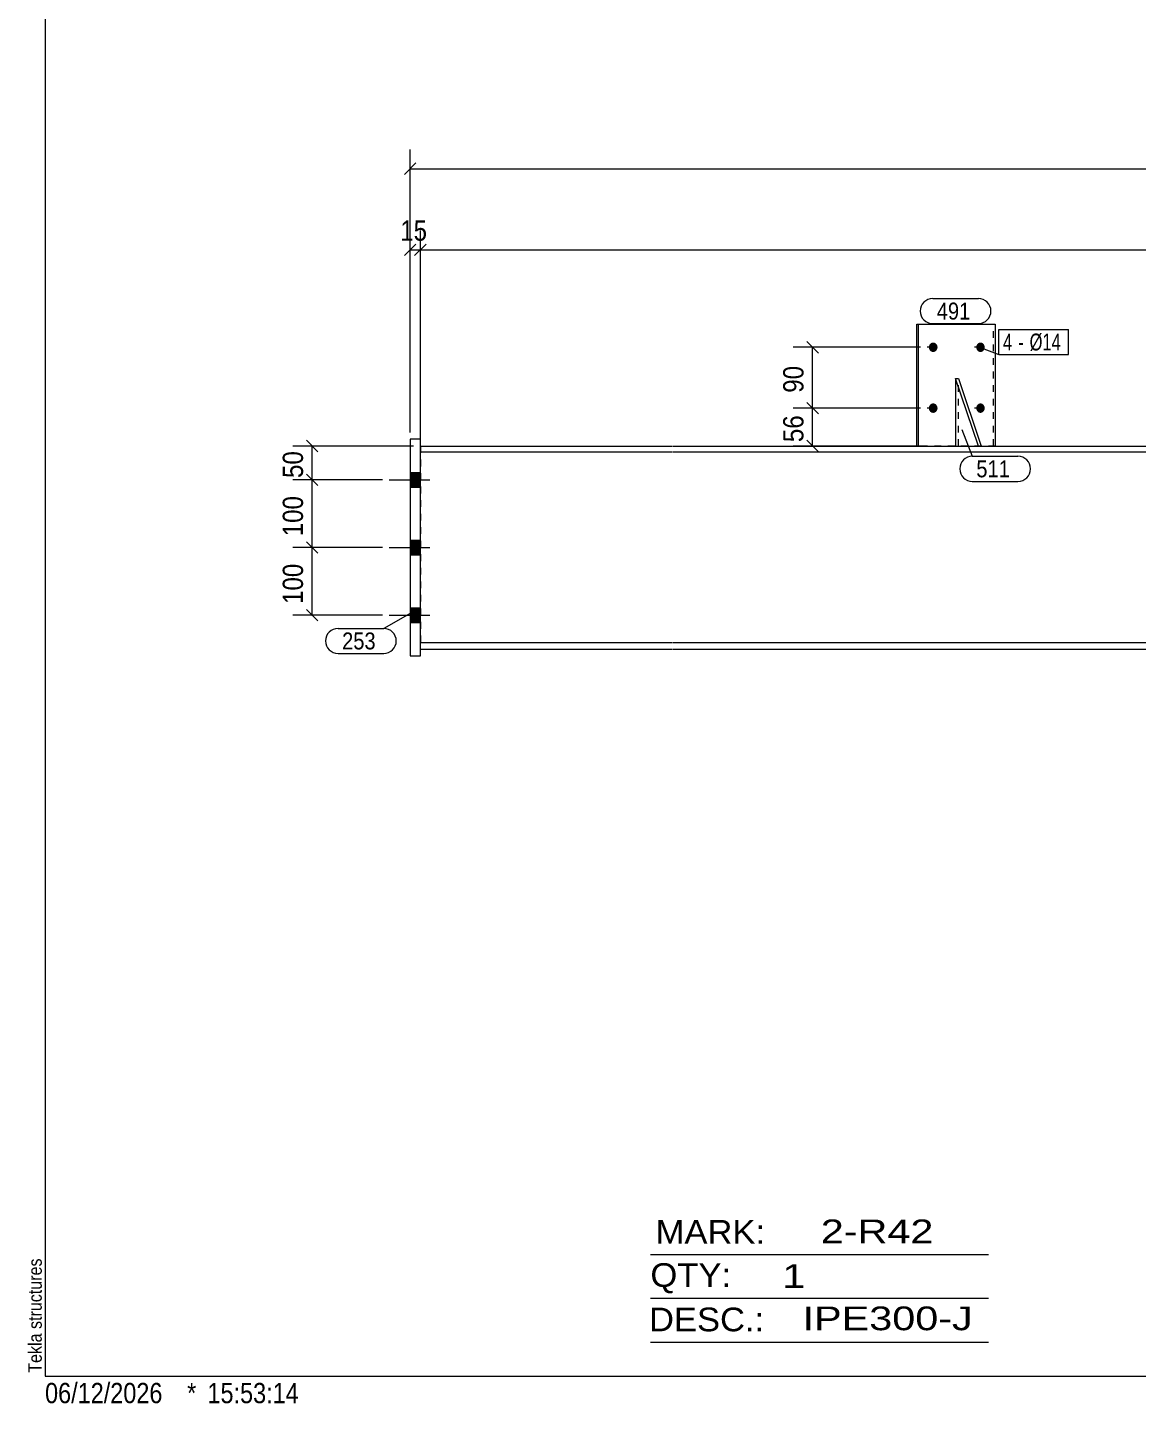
# Model space of a CAD drawing. Header units: millimetres. Extents: x 2 to 579, y 1 to 405.
# Drawn here: x 2.4 to 166.5, y 1 to 204.3 of the extents above; entities that cross this region are included whole.
import ezdxf

# ---------------------------------------------------------------- set-up
doc = ezdxf.new("R2010")
doc.units = ezdxf.units.MM
doc.linetypes.add('XKITLINE00', pattern=[0])
doc.linetypes.add('XKITLINE01', pattern=[4, 1, -1, 1, -1])
for name, color, linetype, lineweight in [('Bolt', 3, 'Continuous', 0), ('BoltMark', 7, 'Continuous', 0), ('Dimensions', 7, 'Continuous', 0), ('DrawingSheet', 5, 'Continuous', 0), ('OtherObjectType', 7, 'Continuous', 0), ('Part', 2, 'Continuous', 0), ('PartMark', 7, 'Continuous', 0)]:
    doc.layers.add(name, color=color, linetype=linetype, lineweight=lineweight)
doc.styles.add('ARIAL', font='ARIAL.TTF')
doc.styles.add('ARIAL_NARROW', font='ARIALN.TTF')

# ---------------------------------------------------------------- blocks, each defined once
blk = doc.blocks.new('*A1')
at = {"layer": 'Bolt'}
for points in [[(60.48, 136.38), (58.98, 136.38), (58.98, 138.58), (60.48, 138.58)], [(60.48, 136.38), (58.98, 136.38), (58.98, 138.58), (60.48, 138.58)], [(60.48, 126.38), (58.98, 126.38), (58.98, 128.58), (60.48, 128.58)], [(60.48, 126.38), (58.98, 126.38), (58.98, 128.58), (60.48, 128.58)], [(60.48, 116.38), (58.98, 116.38), (58.98, 118.58), (60.48, 118.58)], [(60.48, 116.38), (58.98, 116.38), (58.98, 118.58), (60.48, 118.58)]]:
    blk.add_hatch(color=3, dxfattribs=at).paths.add_polyline_path(points, flags=17)
at = {"layer": 'Bolt', "color": 3, "linetype": 'XKITLINE00', "lineweight": 0}
for p, q in [((58.98, 138.58), (60.48, 138.58)), ((58.98, 138.58), (60.48, 138.58)), ((55.88, 137.48), (61.88, 137.48)), ((55.88, 137.48), (61.88, 137.48)), ((58.98, 136.38), (60.48, 136.38)), ((58.98, 136.38), (60.48, 136.38)), ((58.98, 128.58), (60.48, 128.58)), ((58.98, 128.58), (60.48, 128.58)), ((55.88, 127.48), (61.88, 127.48)), ((55.88, 127.48), (61.88, 127.48)), ((58.98, 126.38), (60.48, 126.38)), ((58.98, 126.38), (60.48, 126.38)), ((58.98, 118.58), (60.48, 118.58)), ((58.98, 118.58), (60.48, 118.58)), ((55.88, 117.48), (61.88, 117.48)), ((55.88, 117.48), (61.88, 117.48)), ((58.98, 116.38), (60.48, 116.38)), ((58.98, 116.38), (60.48, 116.38))]:
    blk.add_line(p, q, dxfattribs=at)
blk = doc.blocks.new('*A3')
at = {"layer": 'Bolt'}
for points in [[(135.67, 157.11), (135.67, 157.15), (135.68, 157.18), (135.68, 157.22), (135.69, 157.25), (135.7, 157.28), (135.71, 157.32), (135.72, 157.35), (135.73, 157.38), (135.75, 157.41), (135.76, 157.44), (135.78, 157.47), (135.8, 157.5), (135.82, 157.52), (135.84, 157.55), (135.86, 157.58), (135.88, 157.6), (135.91, 157.62), (135.93, 157.64), (135.96, 157.66), (135.98, 157.68), (136.01, 157.7), (136.04, 157.71), (136.07, 157.73), (136.1, 157.74), (136.13, 157.75), (136.16, 157.76), (136.19, 157.77), (136.22, 157.77), (136.25, 157.78), (136.28, 157.78), (136.31, 157.78), (136.34, 157.78), (136.37, 157.78), (136.4, 157.77), (136.44, 157.77), (136.47, 157.76), (136.5, 157.75), (136.53, 157.74), (136.56, 157.73), (136.58, 157.71), (136.61, 157.7), (136.64, 157.68), (136.67, 157.66), (136.69, 157.64), (136.72, 157.62), (136.74, 157.6), (136.76, 157.58), (136.78, 157.55), (136.8, 157.52), (136.82, 157.5), (136.84, 157.47), (136.86, 157.44), (136.87, 157.41), (136.89, 157.38), (136.9, 157.35), (136.91, 157.32), (136.92, 157.28), (136.93, 157.25), (136.94, 157.22), (136.94, 157.18), (136.95, 157.15), (136.95, 157.11), (136.95, 157.08), (136.95, 157.05), (136.95, 157.01), (136.94, 156.98), (136.94, 156.94), (136.93, 156.91), (136.92, 156.88), (136.91, 156.84), (136.9, 156.81), (136.89, 156.78), (136.87, 156.75), (136.86, 156.72), (136.84, 156.69), (136.82, 156.66), (136.8, 156.64), (136.78, 156.61), (136.76, 156.59), (136.74, 156.56), (136.72, 156.54), (136.69, 156.52), (136.67, 156.5), (136.64, 156.48), (136.61, 156.46), (136.58, 156.45), (136.56, 156.43), (136.53, 156.42), (136.5, 156.41), (136.47, 156.4), (136.44, 156.39), (136.4, 156.39), (136.37, 156.38), (136.34, 156.38), (136.31, 156.38), (136.28, 156.38), (136.25, 156.38), (136.22, 156.39), (136.19, 156.39), (136.16, 156.4), (136.13, 156.41), (136.1, 156.42), (136.07, 156.43), (136.04, 156.45), (136.01, 156.46), (135.98, 156.48), (135.96, 156.5), (135.93, 156.52), (135.91, 156.54), (135.88, 156.56), (135.86, 156.59), (135.84, 156.61), (135.82, 156.64), (135.8, 156.66), (135.78, 156.69), (135.76, 156.72), (135.75, 156.75), (135.73, 156.78), (135.72, 156.81), (135.71, 156.84), (135.7, 156.88), (135.69, 156.91), (135.68, 156.94), (135.68, 156.98), (135.67, 157.01), (135.67, 157.05), (135.67, 157.08)], [(142.69, 157.11), (142.69, 157.15), (142.69, 157.18), (142.7, 157.22), (142.7, 157.25), (142.71, 157.28), (142.72, 157.32), (142.73, 157.35), (142.74, 157.38), (142.76, 157.41), (142.77, 157.44), (142.79, 157.47), (142.81, 157.5), (142.83, 157.52), (142.85, 157.55), (142.87, 157.58), (142.89, 157.6), (142.91, 157.62), (142.94, 157.64), (142.96, 157.66), (142.99, 157.68), (143.01, 157.7), (143.04, 157.71), (143.07, 157.73), (143.1, 157.74), (143.13, 157.75), (143.15, 157.76), (143.18, 157.77), (143.21, 157.77), (143.25, 157.78), (143.28, 157.78), (143.31, 157.78), (143.34, 157.78), (143.37, 157.78), (143.4, 157.77), (143.43, 157.77), (143.46, 157.76), (143.49, 157.75), (143.52, 157.74), (143.54, 157.73), (143.57, 157.71), (143.6, 157.7), (143.63, 157.68), (143.65, 157.66), (143.68, 157.64), (143.7, 157.62), (143.72, 157.6), (143.75, 157.58), (143.77, 157.55), (143.79, 157.52), (143.8, 157.5), (143.82, 157.47), (143.84, 157.44), (143.85, 157.41), (143.87, 157.38), (143.88, 157.35), (143.89, 157.32), (143.9, 157.28), (143.91, 157.25), (143.92, 157.22), (143.92, 157.18), (143.92, 157.15), (143.93, 157.11), (143.93, 157.08), (143.93, 157.05), (143.92, 157.01), (143.92, 156.98), (143.92, 156.94), (143.91, 156.91), (143.9, 156.88), (143.89, 156.84), (143.88, 156.81), (143.87, 156.78), (143.85, 156.75), (143.84, 156.72), (143.82, 156.69), (143.8, 156.66), (143.79, 156.64), (143.77, 156.61), (143.75, 156.59), (143.72, 156.56), (143.7, 156.54), (143.68, 156.52), (143.65, 156.5), (143.63, 156.48), (143.6, 156.46), (143.57, 156.45), (143.54, 156.43), (143.52, 156.42), (143.49, 156.41), (143.46, 156.4), (143.43, 156.39), (143.4, 156.39), (143.37, 156.38), (143.34, 156.38), (143.31, 156.38), (143.28, 156.38), (143.25, 156.38), (143.21, 156.39), (143.18, 156.39), (143.15, 156.4), (143.13, 156.41), (143.1, 156.42), (143.07, 156.43), (143.04, 156.45), (143.01, 156.46), (142.99, 156.48), (142.96, 156.5), (142.94, 156.52), (142.91, 156.54), (142.89, 156.56), (142.87, 156.59), (142.85, 156.61), (142.83, 156.64), (142.81, 156.66), (142.79, 156.69), (142.77, 156.72), (142.76, 156.75), (142.74, 156.78), (142.73, 156.81), (142.72, 156.84), (142.71, 156.88), (142.7, 156.91), (142.7, 156.94), (142.69, 156.98), (142.69, 157.01), (142.69, 157.05), (142.68, 157.08)], [(135.67, 148.11), (135.67, 148.15), (135.68, 148.18), (135.68, 148.22), (135.69, 148.25), (135.7, 148.28), (135.71, 148.32), (135.72, 148.35), (135.73, 148.38), (135.75, 148.41), (135.76, 148.44), (135.78, 148.47), (135.8, 148.5), (135.82, 148.52), (135.84, 148.55), (135.86, 148.58), (135.88, 148.6), (135.91, 148.62), (135.93, 148.64), (135.96, 148.66), (135.98, 148.68), (136.01, 148.7), (136.04, 148.71), (136.07, 148.73), (136.1, 148.74), (136.13, 148.75), (136.16, 148.76), (136.19, 148.77), (136.22, 148.77), (136.25, 148.78), (136.28, 148.78), (136.31, 148.78), (136.34, 148.78), (136.37, 148.78), (136.4, 148.77), (136.44, 148.77), (136.47, 148.76), (136.5, 148.75), (136.53, 148.74), (136.56, 148.73), (136.58, 148.71), (136.61, 148.7), (136.64, 148.68), (136.67, 148.66), (136.69, 148.64), (136.72, 148.62), (136.74, 148.6), (136.76, 148.58), (136.78, 148.55), (136.8, 148.52), (136.82, 148.5), (136.84, 148.47), (136.86, 148.44), (136.87, 148.41), (136.89, 148.38), (136.9, 148.35), (136.91, 148.32), (136.92, 148.28), (136.93, 148.25), (136.94, 148.22), (136.94, 148.18), (136.95, 148.15), (136.95, 148.11), (136.95, 148.08), (136.95, 148.05), (136.95, 148.01), (136.94, 147.98), (136.94, 147.94), (136.93, 147.91), (136.92, 147.88), (136.91, 147.84), (136.9, 147.81), (136.89, 147.78), (136.87, 147.75), (136.86, 147.72), (136.84, 147.69), (136.82, 147.66), (136.8, 147.64), (136.78, 147.61), (136.76, 147.59), (136.74, 147.56), (136.72, 147.54), (136.69, 147.52), (136.67, 147.5), (136.64, 147.48), (136.61, 147.46), (136.58, 147.45), (136.56, 147.43), (136.53, 147.42), (136.5, 147.41), (136.47, 147.4), (136.44, 147.39), (136.4, 147.39), (136.37, 147.38), (136.34, 147.38), (136.31, 147.38), (136.28, 147.38), (136.25, 147.38), (136.22, 147.39), (136.19, 147.39), (136.16, 147.4), (136.13, 147.41), (136.1, 147.42), (136.07, 147.43), (136.04, 147.45), (136.01, 147.46), (135.98, 147.48), (135.96, 147.5), (135.93, 147.52), (135.91, 147.54), (135.88, 147.56), (135.86, 147.59), (135.84, 147.61), (135.82, 147.64), (135.8, 147.66), (135.78, 147.69), (135.76, 147.72), (135.75, 147.75), (135.73, 147.78), (135.72, 147.81), (135.71, 147.84), (135.7, 147.88), (135.69, 147.91), (135.68, 147.94), (135.68, 147.98), (135.67, 148.01), (135.67, 148.05), (135.67, 148.08)], [(142.69, 148.11), (142.69, 148.15), (142.69, 148.18), (142.7, 148.22), (142.7, 148.25), (142.71, 148.28), (142.72, 148.32), (142.73, 148.35), (142.74, 148.38), (142.76, 148.41), (142.77, 148.44), (142.79, 148.47), (142.81, 148.5), (142.83, 148.52), (142.85, 148.55), (142.87, 148.58), (142.89, 148.6), (142.91, 148.62), (142.94, 148.64), (142.96, 148.66), (142.99, 148.68), (143.01, 148.7), (143.04, 148.71), (143.07, 148.73), (143.1, 148.74), (143.13, 148.75), (143.15, 148.76), (143.18, 148.77), (143.21, 148.77), (143.25, 148.78), (143.28, 148.78), (143.31, 148.78), (143.34, 148.78), (143.37, 148.78), (143.4, 148.77), (143.43, 148.77), (143.46, 148.76), (143.49, 148.75), (143.52, 148.74), (143.54, 148.73), (143.57, 148.71), (143.6, 148.7), (143.63, 148.68), (143.65, 148.66), (143.68, 148.64), (143.7, 148.62), (143.72, 148.6), (143.75, 148.58), (143.77, 148.55), (143.79, 148.52), (143.8, 148.5), (143.82, 148.47), (143.84, 148.44), (143.85, 148.41), (143.87, 148.38), (143.88, 148.35), (143.89, 148.32), (143.9, 148.28), (143.91, 148.25), (143.92, 148.22), (143.92, 148.18), (143.92, 148.15), (143.93, 148.11), (143.93, 148.08), (143.93, 148.05), (143.92, 148.01), (143.92, 147.98), (143.92, 147.94), (143.91, 147.91), (143.9, 147.88), (143.89, 147.84), (143.88, 147.81), (143.87, 147.78), (143.85, 147.75), (143.84, 147.72), (143.82, 147.69), (143.8, 147.66), (143.79, 147.64), (143.77, 147.61), (143.75, 147.59), (143.72, 147.56), (143.7, 147.54), (143.68, 147.52), (143.65, 147.5), (143.63, 147.48), (143.6, 147.46), (143.57, 147.45), (143.54, 147.43), (143.52, 147.42), (143.49, 147.41), (143.46, 147.4), (143.43, 147.39), (143.4, 147.39), (143.37, 147.38), (143.34, 147.38), (143.31, 147.38), (143.28, 147.38), (143.25, 147.38), (143.21, 147.39), (143.18, 147.39), (143.15, 147.4), (143.13, 147.41), (143.1, 147.42), (143.07, 147.43), (143.04, 147.45), (143.01, 147.46), (142.99, 147.48), (142.96, 147.5), (142.94, 147.52), (142.91, 147.54), (142.89, 147.56), (142.87, 147.59), (142.85, 147.61), (142.83, 147.64), (142.81, 147.66), (142.79, 147.69), (142.77, 147.72), (142.76, 147.75), (142.74, 147.78), (142.73, 147.81), (142.72, 147.84), (142.71, 147.88), (142.7, 147.91), (142.7, 147.94), (142.69, 147.98), (142.69, 148.01), (142.69, 148.05), (142.68, 148.08)]]:
    blk.add_hatch(color=3, dxfattribs=at).paths.add_polyline_path(points, flags=17)
at = {"layer": 'Bolt', "color": 3, "linetype": 'XKITLINE00', "lineweight": 0}
for p, q in [((136.87, 157.08), (135.42, 157.08)), ((143.87, 157.08), (142.41, 157.08)), ((136.87, 148.08), (135.42, 148.08)), ((143.87, 148.08), (142.41, 148.08))]:
    blk.add_line(p, q, dxfattribs=at)
blk = doc.blocks.new('*A6')
at = {"layer": 'Part'}
blk.add_hatch(color=2, dxfattribs=at).paths.add_polyline_path([(355.51, 143.88), (357.11, 143.88), (356.31, 142.48)], flags=17)
at = {"layer": 'Part', "color": 2, "linetype": 'XKITLINE00', "lineweight": 0}
for p, q in [((60.48, 142.48), (97.78, 142.48)), ((97.88, 142.48), (181.49, 142.48)), ((181.59, 142.48), (265.2, 142.48)), ((265.3, 142.48), (348.91, 142.48)), ((349.01, 142.48), (386.31, 142.48)), ((356.31, 142.48), (355.51, 143.88)), ((355.51, 143.88), (357.11, 143.88)), ((357.11, 143.88), (356.31, 142.48)), ((97.78, 141.58), (60.48, 141.58)), ((181.49, 141.58), (97.88, 141.58)), ((265.2, 141.58), (181.59, 141.58)), ((348.91, 141.58), (265.3, 141.58)), ((386.31, 141.58), (349.01, 141.58)), ((97.78, 113.38), (60.48, 113.38)), ((60.48, 112.48), (97.78, 112.48)), ((181.49, 113.38), (97.88, 113.38)), ((97.88, 112.48), (181.49, 112.48)), ((265.2, 113.38), (181.59, 113.38)), ((181.59, 112.48), (265.2, 112.48)), ((348.91, 113.38), (265.3, 113.38)), ((265.3, 112.48), (348.91, 112.48)), ((386.31, 113.38), (349.01, 113.38)), ((349.01, 112.48), (386.31, 112.48))]:
    blk.add_line(p, q, dxfattribs=at)
at = {"layer": 'Part', "color": 7, "linetype": 'XKITLINE01', "lineweight": 0}
for p, q in [((60.48, 142.48), (60.48, 112.48)), ((386.31, 142.48), (386.31, 112.48))]:
    blk.add_line(p, q, dxfattribs=at)
at = {"layer": 'Part', "color": 2, "linetype": 'XKITLINE00', "lineweight": 0}
blk.add_circle((356.31, 143.38), 1, dxfattribs=at)
blk = doc.blocks.new('*A7')
at = {"layer": 'Part', "color": 2, "linetype": 'XKITLINE00', "lineweight": 0}
for p, q in [((60.48, 143.48), (58.98, 143.48)), ((58.98, 143.48), (58.98, 111.48)), ((60.48, 111.48), (60.48, 143.48)), ((58.98, 111.48), (60.48, 111.48))]:
    blk.add_line(p, q, dxfattribs=at)
blk = doc.blocks.new('*A9')
at = {"layer": 'Part', "color": 2, "linetype": 'XKITLINE00', "lineweight": 0}
for p, q in [((133.88, 160.48), (145.49, 160.48)), ((133.88, 142.48), (133.88, 160.48)), ((134.12, 142.48), (134.12, 160.48)), ((145.49, 160.48), (145.49, 142.48))]:
    blk.add_line(p, q, dxfattribs=at)
at = {"layer": 'Part', "color": 7, "linetype": 'XKITLINE01', "lineweight": 0}
for p, q in [((145.25, 142.48), (145.25, 160.48)), ((145.49, 142.48), (133.88, 142.48))]:
    blk.add_line(p, q, dxfattribs=at)
blk = doc.blocks.new('*A10')
at = {"layer": 'Part', "color": 2, "linetype": 'XKITLINE00', "lineweight": 0}
for p, q in [((142.99, 142.48), (139.59, 152.48)), ((139.59, 152.48), (139.59, 142.48)), ((139.59, 152.48), (140.03, 152.48)), ((140.03, 152.48), (143.42, 142.48))]:
    blk.add_line(p, q, dxfattribs=at)
at = {"layer": 'Part', "color": 7, "linetype": 'XKITLINE01', "lineweight": 0}
for p, q in [((140.03, 142.48), (140.03, 152.48)), ((143.42, 142.48), (139.59, 142.48))]:
    blk.add_line(p, q, dxfattribs=at)
blk = doc.blocks.new('*A31')
at = {"layer": 'DrawingSheet', "color": 5, "linetype": 'XKITLINE00', "lineweight": 0}
for p, q in [((5, 405), (5, 5)), ((5, 5), (579, 5))]:
    blk.add_line(p, q, dxfattribs=at)
at = {"layer": 'DrawingSheet', "color": 5, "style": 'ARIAL', "width": 0.85}
blk.add_text('Tekla structures', height=2, rotation=90, dxfattribs=at).set_placement((4.5, 5.5))
blk = doc.blocks.new('*A35')
at = {"layer": 'OtherObjectType', "color": 6, "linetype": 'XKITLINE00', "lineweight": 0}
for p, q in [((94.5, 23), (144.5, 23)), ((94.5, 16.5), (144.5, 16.5)), ((94.5, 10), (144.5, 10))]:
    blk.add_line(p, q, dxfattribs=at)
at = {"layer": 'OtherObjectType', "color": 6, "style": 'ARIAL_NARROW'}
for s, width, p in [('MARK:', 1.275, (95.27, 24.58)), ('2-R42', 1.525501, (119.69, 24.65)), ('QTY:', 1.275, (94.5, 18.19)), ('1', 1.525501, (113.99, 18.05)), ('DESC.:', 1.275, (94.29, 11.63)), ('IPE300-J', 1.525501, (117, 11.79))]:
    blk.add_text(s, height=3.5, dxfattribs=dict(at, width=width)).set_placement(p)
blk = doc.blocks.new('*A38')
at = {"layer": 'OtherObjectType', "color": 7, "style": 'ARIAL_NARROW', "width": 1.008832}
for s, p in [('06/12/2026', (4.99, 1)), ('*', (26, 1)), ('15:53:14', (29, 1))]:
    blk.add_text(s, height=3, dxfattribs=at).set_placement(p)
blk = doc.blocks.new('*A39')
at = {"layer": 'Dimensions', "color": 7, "linetype": 'XKITLINE00', "lineweight": 0}
for p, q in [((58.98, 144.48), (58.98, 186.33)), ((59.83, 184.33), (58.13, 182.63)), ((58.98, 183.48), (387.81, 183.48))]:
    blk.add_line(p, q, dxfattribs=at)
at = {"layer": 'Dimensions', "color": 3}
blk.add_point((58.98, 183.48), dxfattribs=at)
blk = doc.blocks.new('*A40')
at = {"layer": 'Dimensions', "color": 7, "linetype": 'XKITLINE00', "lineweight": 0}
for p, q in [((58.98, 144.48), (58.98, 174.33)), ((60.48, 143.48), (60.48, 174.33)), ((59.83, 172.33), (58.13, 170.63)), ((58.98, 171.48), (60.48, 171.48)), ((61.33, 172.33), (59.63, 170.63))]:
    blk.add_line(p, q, dxfattribs=at)
at = {"layer": 'Dimensions', "color": 3}
for p in [(58.98, 171.48), (60.48, 171.48)]:
    blk.add_point(p, dxfattribs=at)
at = {"layer": 'Dimensions', "color": 3, "style": 'ARIAL', "width": 0.85}
blk.add_text('15', height=3, dxfattribs=at).set_placement((57.51, 172.83))
blk = doc.blocks.new('*A41')
at = {"layer": 'Dimensions', "color": 7, "linetype": 'XKITLINE00', "lineweight": 0}
for p, q in [((60.48, 143.48), (60.48, 174.33)), ((386.31, 143.48), (386.31, 174.33)), ((61.33, 172.33), (59.63, 170.63)), ((60.48, 171.48), (386.31, 171.48)), ((387.16, 172.33), (385.46, 170.63))]:
    blk.add_line(p, q, dxfattribs=at)
at = {"layer": 'Dimensions', "color": 3}
for p in [(60.48, 171.48), (386.31, 171.48)]:
    blk.add_point(p, dxfattribs=at)
at = {"layer": 'Dimensions', "color": 3, "style": 'ARIAL', "width": 0.85}
blk.add_text('7602', height=3, dxfattribs=at).set_placement((218.95, 172.83))
blk = doc.blocks.new('*A43')
at = {"layer": 'Dimensions', "color": 7, "linetype": 'XKITLINE00', "lineweight": 0}
for p, q in [((117.63, 148.93), (119.33, 147.23)), ((134.42, 148.08), (115.63, 148.08)), ((118.48, 142.48), (118.48, 148.08)), ((134.42, 142.48), (115.63, 142.48)), ((117.63, 143.33), (119.33, 141.63))]:
    blk.add_line(p, q, dxfattribs=at)
at = {"layer": 'Dimensions', "color": 3}
for p in [(118.48, 148.08), (118.48, 142.48)]:
    blk.add_point(p, dxfattribs=at)
at = {"layer": 'Dimensions', "color": 3, "style": 'ARIAL', "width": 0.85}
blk.add_text('56', height=3, rotation=90.0002, dxfattribs=at).set_placement((117.13, 143.06))
blk = doc.blocks.new('*A44')
at = {"layer": 'Dimensions', "color": 7, "linetype": 'XKITLINE00', "lineweight": 0}
for p, q in [((134.42, 157.08), (115.63, 157.08)), ((117.63, 157.93), (119.33, 156.23)), ((118.48, 148.08), (118.48, 157.08)), ((117.63, 148.93), (119.33, 147.23)), ((134.42, 148.08), (115.63, 148.08))]:
    blk.add_line(p, q, dxfattribs=at)
at = {"layer": 'Dimensions', "color": 3}
for p in [(118.48, 157.08), (118.48, 148.08)]:
    blk.add_point(p, dxfattribs=at)
at = {"layer": 'Dimensions', "color": 3, "style": 'ARIAL', "width": 0.85}
blk.add_text('90', height=3, rotation=90.0002, dxfattribs=at).set_placement((117.13, 150.36))
blk = doc.blocks.new('*A49')
at = {"layer": 'Dimensions', "color": 7, "linetype": 'XKITLINE00', "lineweight": 0}
for p, q in [((43.63, 128.33), (45.33, 126.63)), ((54.88, 127.48), (41.63, 127.48)), ((44.48, 117.48), (44.48, 127.48)), ((43.63, 118.33), (45.33, 116.63)), ((54.88, 117.48), (41.63, 117.48))]:
    blk.add_line(p, q, dxfattribs=at)
at = {"layer": 'Dimensions', "color": 3}
for p in [(44.48, 127.48), (44.48, 117.48)]:
    blk.add_point(p, dxfattribs=at)
at = {"layer": 'Dimensions', "color": 3, "style": 'ARIAL', "width": 0.85}
blk.add_text('100', height=3, rotation=90.0002, dxfattribs=at).set_placement((43.13, 119.14))
blk = doc.blocks.new('*A50')
at = {"layer": 'Dimensions', "color": 7, "linetype": 'XKITLINE00', "lineweight": 0}
for p, q in [((43.63, 138.33), (45.33, 136.63)), ((54.88, 137.48), (41.63, 137.48)), ((44.48, 127.48), (44.48, 137.48)), ((43.63, 128.33), (45.33, 126.63)), ((54.88, 127.48), (41.63, 127.48))]:
    blk.add_line(p, q, dxfattribs=at)
at = {"layer": 'Dimensions', "color": 3}
for p in [(44.48, 137.48), (44.48, 127.48)]:
    blk.add_point(p, dxfattribs=at)
at = {"layer": 'Dimensions', "color": 3, "style": 'ARIAL', "width": 0.85}
blk.add_text('100', height=3, rotation=90.0002, dxfattribs=at).set_placement((43.13, 129.14))
blk = doc.blocks.new('*A51')
at = {"layer": 'Dimensions', "color": 7, "linetype": 'XKITLINE00', "lineweight": 0}
for p, q in [((59.48, 142.48), (41.63, 142.48)), ((43.63, 143.33), (45.33, 141.63)), ((44.48, 137.48), (44.48, 142.48)), ((43.63, 138.33), (45.33, 136.63)), ((54.88, 137.48), (41.63, 137.48))]:
    blk.add_line(p, q, dxfattribs=at)
at = {"layer": 'Dimensions', "color": 3}
for p in [(44.48, 142.48), (44.48, 137.48)]:
    blk.add_point(p, dxfattribs=at)
at = {"layer": 'Dimensions', "color": 3, "style": 'ARIAL', "width": 0.85}
blk.add_text('50', height=3, rotation=90.0002, dxfattribs=at).set_placement((43.13, 137.76))
blk = doc.blocks.new('*A57')
at = {"layer": 'BoltMark', "color": 7, "linetype": 'XKITLINE00', "lineweight": 0}
for p, q in [((146.04, 159.71), (156.34, 159.71)), ((146.04, 156.01), (146.04, 159.71)), ((156.34, 156.01), (156.34, 159.71)), ((143.14, 157.08), (146.04, 156.01)), ((146.04, 156.01), (156.34, 156.01))]:
    blk.add_line(p, q, dxfattribs=at)
at = {"layer": 'BoltMark', "color": 3, "style": 'ARIAL_NARROW', "width": 0.85}
for s, p in [('4', (146.64, 156.61)), ('Ø14', (150.57, 156.61)), ('-', (148.91, 156.61))]:
    blk.add_text(s, height=2.5, dxfattribs=at).set_placement(p)
blk = doc.blocks.new('*A59')
at = {"layer": 'PartMark', "color": 7, "linetype": 'XKITLINE00', "lineweight": 0}
for p, q in [((136.24, 164.28), (143, 164.28)), ((136.24, 160.58), (143, 160.58))]:
    blk.add_line(p, q, dxfattribs=at)
for centre, start, end in [((136.24, 162.43), 90, 270), ((143, 162.43), 270, 90)]:
    blk.add_arc(centre, 1.85, start, end, dxfattribs=at)
at = {"layer": 'PartMark', "color": 3, "style": 'ARIAL', "width": 0.85}
blk.add_text('491', height=2.5, dxfattribs=at).set_placement((136.84, 161.18))
blk = doc.blocks.new('*A60')
at = {"layer": 'PartMark', "color": 7, "linetype": 'XKITLINE00', "lineweight": 0}
for p, q in [((140.54, 144.91), (142.09, 140.96)), ((142.09, 140.96), (148.85, 140.96)), ((142.09, 137.26), (148.85, 137.26))]:
    blk.add_line(p, q, dxfattribs=at)
for centre, start, end in [((142.09, 139.11), 90, 270), ((148.85, 139.11), 270, 90)]:
    blk.add_arc(centre, 1.85, start, end, dxfattribs=at)
at = {"layer": 'PartMark', "color": 3, "style": 'ARIAL', "width": 0.85}
blk.add_text('511', height=2.5, dxfattribs=at).set_placement((142.69, 137.86))
blk = doc.blocks.new('*A66')
at = {"layer": 'PartMark', "color": 7, "linetype": 'XKITLINE00', "lineweight": 0}
for p, q in [((59.31, 117.91), (55.07, 115.52)), ((48.31, 115.52), (55.07, 115.52)), ((48.31, 111.82), (55.07, 111.82))]:
    blk.add_line(p, q, dxfattribs=at)
for centre, start, end in [((48.31, 113.67), 90, 270), ((55.07, 113.67), 270, 90)]:
    blk.add_arc(centre, 1.85, start, end, dxfattribs=at)
at = {"layer": 'PartMark', "color": 3, "style": 'ARIAL', "width": 0.85}
blk.add_text('253', height=2.5, dxfattribs=at).set_placement((48.91, 112.42))

msp = doc.modelspace()

# ---------------------------------------------------------------- block references
at = {"lineweight": 0}
for name in ['*A31', '*A39', '*A40', '*A41', '*A59', '*A9', '*A57', '*A44', '*A3', '*A10', '*A43', '*A60', '*A51', '*A7', '*A50', '*A1', '*A49', '*A66', '*A35', '*A38']:
    msp.add_blockref(name, (0, 0), dxfattribs=at)
at = {"layer": 'Part', "lineweight": 0}
msp.add_blockref('*A6', (0, 0), dxfattribs=at)

doc.saveas('drawing.dxf')
